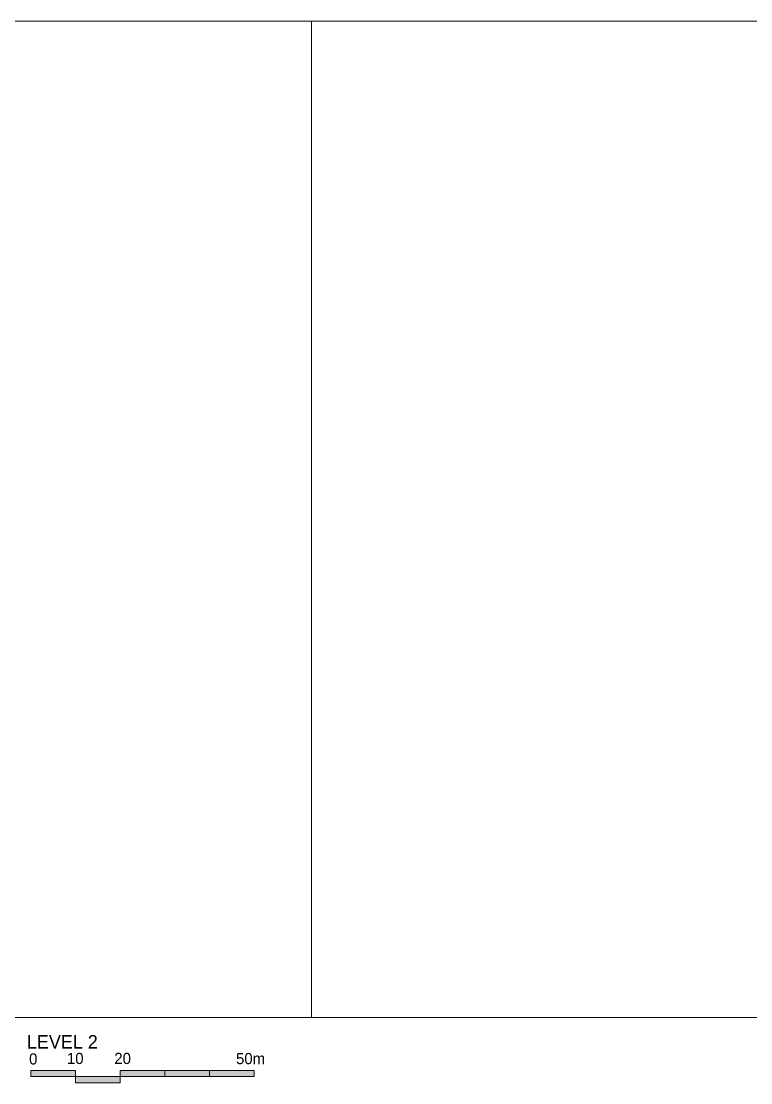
# Model space of a CAD drawing. Header units: millimetres. Extents: x -11451263 to 11578383104, y -507 to 1450429.
# Drawn here: x 11829862 to 11992997, y 968704 to 1206045 of the extents above; entities that cross this region are included whole.
import ezdxf

# ---------------------------------------------------------------- set-up
doc = ezdxf.new("R2010")
doc.units = ezdxf.units.MM
doc.header["$MEASUREMENT"] = 0
doc.layers.get('0').update_dxf_attribs({"linetype": 'CONTINUOUS', "lineweight": 13})
doc.layers.get('Defpoints').update_dxf_attribs({"color": 5, "linetype": 'CONTINUOUS', "lineweight": 13})
doc.layers.add('D-DULICH', color=210, linetype='CONTINUOUS')
doc.styles.add('CENTURY GOTHIC', font='GOTHIC.TTF')

# ---------------------------------------------------------------- blocks, each defined once
blk = doc.blocks.new('scale')
at = {"layer": 'D-DULICH'}
h = blk.add_hatch(color=224, dxfattribs=at)
h.dxf.hatch_style = 1
h.paths.add_polyline_path([(11364132, 2367156), (11374132, 2367156), (11374132, 2365780), (11364132, 2365780)])
h = blk.add_hatch(color=224, dxfattribs=at)
h.dxf.hatch_style = 1
h.paths.add_polyline_path([(11364132, 2367156), (11374132, 2367156), (11374132, 2365780), (11364132, 2365780)])
h = blk.add_hatch(color=224, dxfattribs=at)
h.dxf.hatch_style = 1
h.paths.add_polyline_path([(11394132, 2367156), (11384132, 2367156), (11384132, 2365780), (11394132, 2365780)])
h = blk.add_hatch(color=224, dxfattribs=at)
h.dxf.hatch_style = 1
h.paths.add_polyline_path([(11394132, 2367156), (11384132, 2367156), (11384132, 2365780), (11394132, 2365780)])
h = blk.add_hatch(color=224, dxfattribs=at)
h.dxf.hatch_style = 1
h.paths.add_polyline_path([(11394132, 2367156), (11404132, 2367156), (11404132, 2365780), (11394132, 2365780)])
h = blk.add_hatch(color=224, dxfattribs=at)
h.dxf.hatch_style = 1
h.paths.add_polyline_path([(11394132, 2367156), (11404132, 2367156), (11404132, 2365780), (11394132, 2365780)])
h = blk.add_hatch(color=224, dxfattribs=at)
h.dxf.hatch_style = 1
h.paths.add_polyline_path([(11404132, 2367156), (11414132, 2367156), (11414132, 2365780), (11404132, 2365780)])
h = blk.add_hatch(color=224, dxfattribs=at)
h.dxf.hatch_style = 1
h.paths.add_polyline_path([(11404132, 2367156), (11414132, 2367156), (11414132, 2365780), (11404132, 2365780)])
h = blk.add_hatch(color=224, dxfattribs=at)
h.dxf.hatch_style = 1
h.paths.add_polyline_path([(11374132, 2365780), (11384132, 2365780), (11384132, 2364404), (11374132, 2364404)])
h = blk.add_hatch(color=224, dxfattribs=at)
h.dxf.hatch_style = 1
h.paths.add_polyline_path([(11374132, 2365780), (11384132, 2365780), (11384132, 2364404), (11374132, 2364404)])
for points in [[(11364132, 2367156), (11374132, 2367156), (11374132, 2365780), (11364132, 2365780)], [(11364132, 2367156), (11374132, 2367156), (11374132, 2365780), (11364132, 2365780)], [(11394132, 2367156), (11384132, 2367156), (11384132, 2365780), (11394132, 2365780)], [(11394132, 2367156), (11384132, 2367156), (11384132, 2365780), (11394132, 2365780)], [(11394132, 2367156), (11404132, 2367156), (11404132, 2365780), (11394132, 2365780)], [(11394132, 2367156), (11404132, 2367156), (11404132, 2365780), (11394132, 2365780)], [(11404132, 2367156), (11414132, 2367156), (11414132, 2365780), (11404132, 2365780)], [(11404132, 2367156), (11414132, 2367156), (11414132, 2365780), (11404132, 2365780)], [(11374132, 2365780), (11384132, 2365780), (11384132, 2364404), (11374132, 2364404)], [(11374132, 2365780), (11384132, 2365780), (11384132, 2364404), (11374132, 2364404)]]:
    blk.add_lwpolyline(points, close=True)
at = {"char_height": 2500, "width": 721775.16, "attachment_point": 1, "style": 'CENTURY GOTHIC'}
for s, insert in [('10', (11372240, 2371093)), ('20', (11382830, 2371093)), ('50m', (11410049, 2371062)), ('0', (11363778, 2370987))]:
    blk.add_mtext(s, dxfattribs=dict(at, insert=insert))

msp = doc.modelspace()

# ---------------------------------------------------------------- linework, layer by layer
at = {"layer": 'Defpoints'}
for points in [[(11894737.4, 1206045.3), (11579737.4, 1206045.3), (11579737.4, 983295.3), (11894737.4, 983295.3)], [(12209737.4, 1206045.3), (11894737.4, 1206045.3), (11894737.4, 983295.3), (12209737.4, 983295.3)]]:
    msp.add_lwpolyline(points, close=True, dxfattribs=at)

# ---------------------------------------------------------------- block references
msp.add_blockref('scale', (467842.5, -1395699.8))

# ---------------------------------------------------------------- texts
at = {"insert": (11831145.2, 979355.1), "char_height": 3000, "width": 902218.954, "attachment_point": 1, "style": 'CENTURY GOTHIC'}
msp.add_mtext('LEVEL 2 ', dxfattribs=at)

doc.saveas('drawing.dxf')
